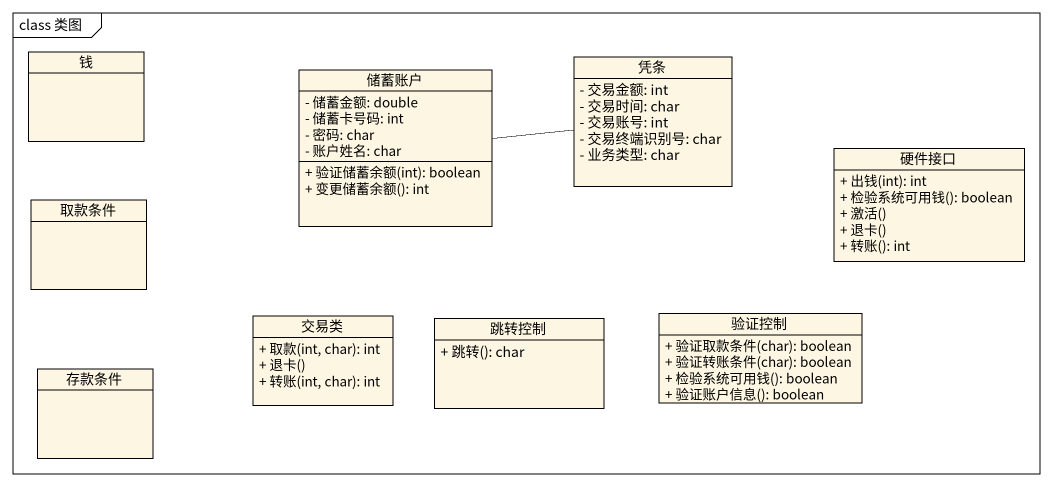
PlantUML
@startuml
mainframe class 类图
hide circle
hide empty members
skinparam classAttributeIconSize 0
class 钱
class 凭条 {
  - 交易金额: int
  - 交易时间: char
  - 交易账号: int
  - 交易终端识别号: char
  - 业务类型: char
}
class 储蓄账户 {
  - 储蓄金额: double
  - 储蓄卡号码: int
  - 密码: char
  - 账户姓名: char
  + 验证储蓄余额(int): boolean
  + 变更储蓄余额(): int
}
class 硬件接口 {
  + 出钱(int): int
  + 检验系统可用钱(): boolean
  + 激活()
  + 退卡()
  + 转账(): int
}
class 取款条件
class 交易类 {
  + 取款(int, char): int
  + 退卡()
  + 转账(int, char): int
}
class 跳转控制 {
  + 跳转(): char
}
class 验证控制 {
  + 验证取款条件(char): boolean
  + 验证转账条件(char): boolean
  + 检验系统可用钱(): boolean
  + 验证账户信息(): boolean
}
class 存款条件
储蓄账户 -right- 凭条
@enduml
